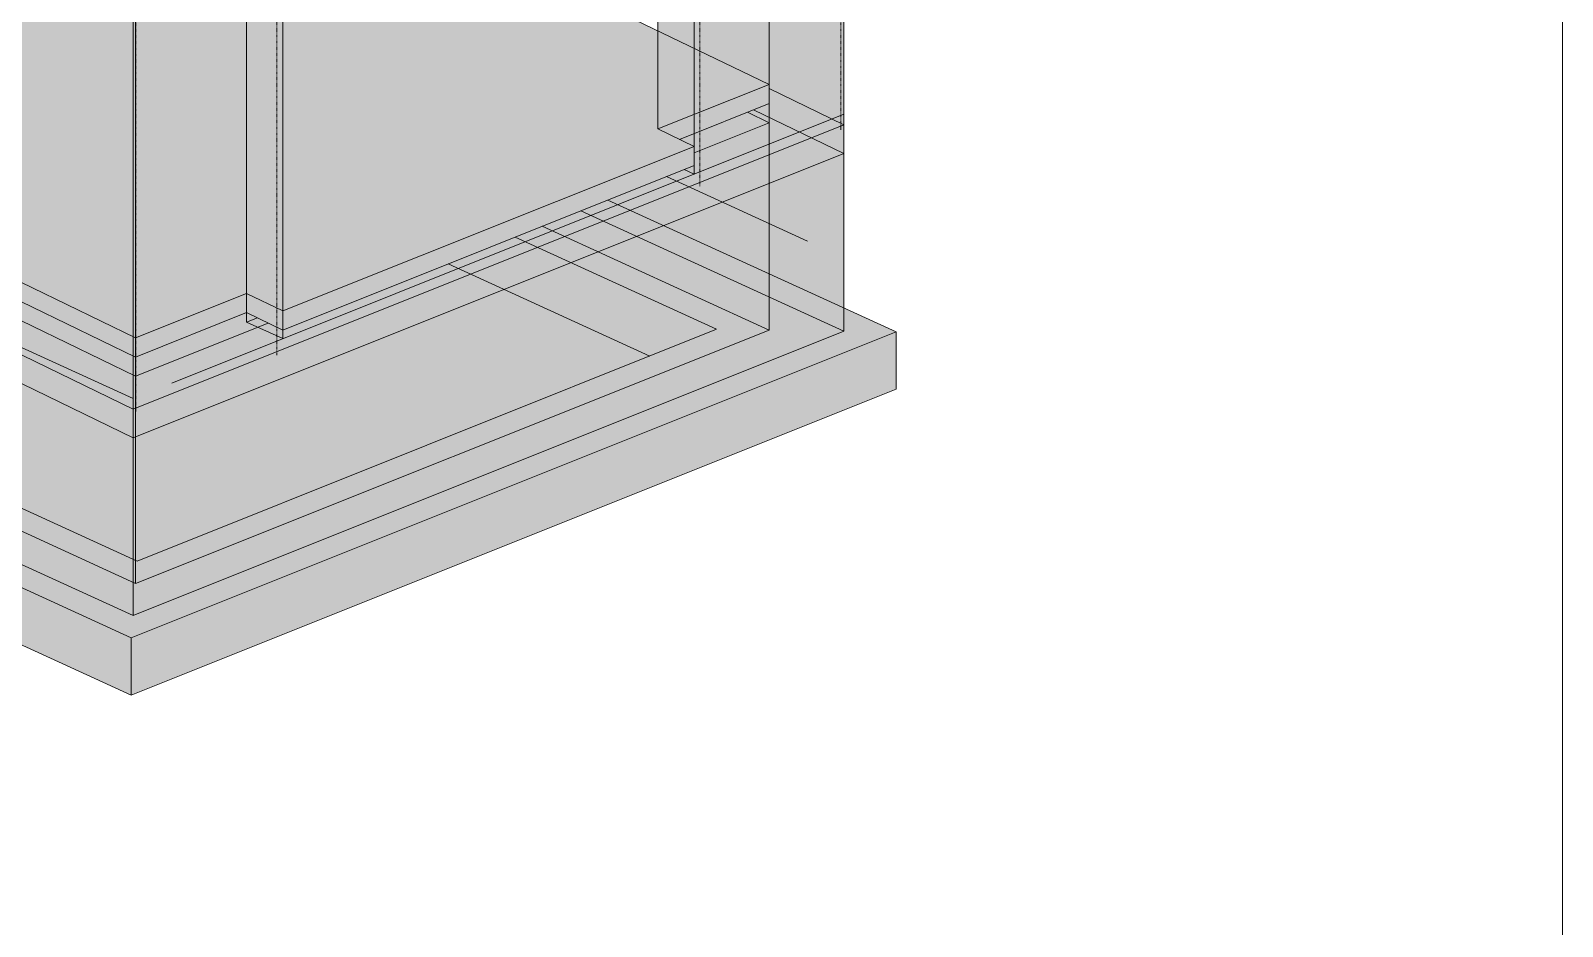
# Model space of a CAD drawing. Header units: inches. Extents: x -8719 to -3484, y -2874 to 4085.
# Drawn here: x -3773.2 to -3483.6, y 3091.3 to 3260.7 of the extents above; entities that cross this region are included whole.
import ezdxf

# ---------------------------------------------------------------- set-up
doc = ezdxf.new("R2010")
doc.units = ezdxf.units.IN
doc.header["$MEASUREMENT"] = 0
doc.linetypes.add('Dash 1_16_', pattern=[0.125, 0.0625, -0.0625])
for name, color, linetype, lineweight in [('A-DETL-1', 90, 'Dash 1_16_', 9), ('A-FLOR', 192, 'Continuous', 13), ('C-BLDG-PADS', 91, 'Continuous', 9), ('G-ANNO-SYMB', 111, 'Continuous', 9), ('S-FNDN', 32, 'Continuous', 13)]:
    doc.layers.add(name, color=color, linetype=linetype, lineweight=lineweight)
for name, color, linetype, lineweight, transparency in [('A-WALL-PATT-1', 235, 'Continuous', 13, 0.4), ('A-WALL-PATT-3', 25, 'Continuous', 13, 0.4), ('C-BLDG-PADS-1', 91, 'Continuous', 9, 0.4), ('S-FNDN-2', 25, 'Continuous', 13, 0.4)]:
    doc.layers.add(name, color=color, linetype=linetype, lineweight=lineweight, transparency=transparency)

msp = doc.modelspace()

# ---------------------------------------------------------------- hatches: boundary and pattern name
at = {"layer": 'A-WALL-PATT-1'}
h = msp.add_hatch(color=256, dxfattribs=at)
h.paths.add_polyline_path([(-3633.58, 3214.76), (-3633.58, 3231.85), (-3653.52, 3223.87), (-3643.48, 3219.28)], flags=0)
h.paths.add_polyline_path([(-3633.58, 3250.55), (-3633.58, 3326.49), (-3654.58, 3318.09), (-3654.58, 3260.73), (-3643.48, 3255.35)], flags=0)
h = msp.add_hatch(color=256, dxfattribs=at)
h.paths.add_polyline_path([(-3746.52, 3163.02), (-3656.13, 3199.19), (-3683.69, 3211.8), (-3746.52, 3186.66), (-3746.52, 3183.74)], flags=0)
h.paths.add_polyline_path([(-3619.45, 3208.3), (-3619.45, 3237.51), (-3626.28, 3234.77), (-3626.28, 3211.42), (-3625.95, 3211.27)], flags=0)
h.paths.add_polyline_path([(-3619.45, 3242.93), (-3619.45, 3244.93), (-3621.71, 3244.03)], flags=0)
for points in [[(-3647.75, 3237.65), (-3633.58, 3243.32), (-3633.58, 3244.93), (-3638.59, 3244.93), (-3650.49, 3240.17), (-3647.75, 3238.84), (-3647.75, 3238.54)], [(-3659.84, 3226.77), (-3633.58, 3237.28), (-3633.58, 3243.32), (-3647.75, 3237.65), (-3647.75, 3235.22), (-3664.06, 3228.7), (-3662.18, 3227.84)], [(-3625.95, 3234.91), (-3619.45, 3237.51), (-3619.45, 3242.93), (-3625.95, 3240.33)], [(-3653.52, 3223.87), (-3642.62, 3228.23), (-3646.37, 3232.16), (-3652.57, 3229.68), (-3657.47, 3225.68), (-3654.58, 3224.36)], [(-3672.26, 3221.8), (-3659.84, 3226.77), (-3664.06, 3228.7), (-3676.47, 3223.73), (-3674.59, 3222.87)], [(-3665.93, 3218.91), (-3665.63, 3219.03), (-3657.47, 3225.68), (-3659.84, 3226.77), (-3672.26, 3221.8)], [(-3633.58, 3204.12), (-3633.58, 3214.76), (-3653.52, 3223.87), (-3665.93, 3218.91), (-3633.89, 3204.26)], [(-3665.63, 3219.03), (-3653.52, 3223.87), (-3657.47, 3225.68)], [(-3746.52, 3153.07), (-3619.45, 3203.91), (-3619.45, 3208.3), (-3626.28, 3211.42), (-3626.28, 3207.04), (-3633.58, 3204.12), (-3665.93, 3218.91), (-3683.69, 3211.8), (-3656.13, 3199.19), (-3746.52, 3163.02), (-3746.52, 3162.39)]]:
    msp.add_hatch(color=256, dxfattribs=at).paths.add_polyline_path(points, flags=0)
h = msp.add_hatch(color=256, dxfattribs=at)
h.paths.add_polyline_path([(-3657.47, 3225.68), (-3652.57, 3229.68), (-3659.84, 3226.77)], flags=0)
h.paths.add_polyline_path([(-3642.62, 3228.23), (-3633.58, 3231.85), (-3633.58, 3237.28), (-3646.37, 3232.16), (-3643.48, 3229.13)], flags=0)
at = {"layer": 'A-WALL-PATT-3'}
for points in [[(-3621.71, 3244.03), (-3619.45, 3244.93), (-3619.45, 3326.29), (-3626.28, 3323.55), (-3626.28, 3246.24), (-3623.58, 3244.93)], [(-3746.52, 3201.75), (-3732.35, 3207.41), (-3725.52, 3204.12), (-3725.52, 3283.84), (-3746.52, 3275.44), (-3746.52, 3201.75)], [(-3647.75, 3241.27), (-3633.58, 3246.94), (-3633.58, 3250.55), (-3647.75, 3257.42), (-3647.75, 3241.27)], [(-3753.35, 3160.57), (-3753.35, 3183.93), (-3753.82, 3183.74), (-3753.82, 3160.79)]]:
    msp.add_hatch(color=256, dxfattribs=at).paths.add_polyline_path(points, flags=0)
h = msp.add_hatch(color=256, dxfattribs=at)
h.paths.add_polyline_path([(-3753.82, 3199.24), (-3753.82, 3272.52), (-3767.94, 3278.97), (-3788.23, 3270.85), (-3789.99, 3272.92), (-3800.1, 3277.54), (-3800.1, 3221.68), (-3754.15, 3199.4)], flags=0)
h.paths.add_polyline_path([(-3808.63, 3225.81), (-3808.63, 3280.87), (-3807.97, 3281.13), (-3838.36, 3295.03), (-3838.36, 3240.23)], flags=0)
h.paths.add_polyline_path([(-3846.88, 3244.36), (-3846.88, 3298.36), (-3846.22, 3298.63), (-3868.59, 3308.85), (-3868.59, 3263.12), (-3861.29, 3259.78), (-3861.29, 3251.34)], flags=0)
h = msp.add_hatch(color=256, dxfattribs=at)
h.paths.add_polyline_path([(-3753.82, 3150.14), (-3746.52, 3153.07), (-3753.35, 3156.19), (-3753.35, 3160.57), (-3753.82, 3160.79), (-3753.82, 3153.41)], flags=0)
h.paths.add_polyline_path([(-3753.35, 3199.01), (-3753.35, 3199.01), (-3753.35, 3272.7), (-3753.82, 3272.52), (-3753.82, 3199.24), (-3753.35, 3199.01)], flags=0)
h = msp.add_hatch(color=256, dxfattribs=at)
h.paths.add_polyline_path([(-3753.82, 3160.79), (-3753.82, 3183.74), (-3800.1, 3206.18), (-3800.1, 3181.95), (-3754.15, 3160.94)], flags=0)
h.paths.add_polyline_path([(-3808.63, 3185.85), (-3808.63, 3210.31), (-3838.36, 3224.73), (-3838.36, 3199.45), (-3810.78, 3186.83)], flags=0)
h.paths.add_polyline_path([(-3846.88, 3203.34), (-3846.88, 3228.86), (-3861.29, 3235.84), (-3861.29, 3220.78), (-3856.17, 3218.44), (-3856.17, 3207.59), (-3848.3, 3203.99)], flags=0)
h = msp.add_hatch(color=256, dxfattribs=at)
h.paths.add_polyline_path([(-3753.82, 3150.14), (-3753.82, 3160.79), (-3800.1, 3181.95), (-3800.1, 3179.68), (-3801.36, 3179.17), (-3800.56, 3178.76), (-3800.56, 3174.24), (-3799.1, 3173.49), (-3799.1, 3170.85), (-3754.15, 3150.3)], flags=0)
h.paths.add_polyline_path([(-3808.63, 3182.89), (-3808.63, 3185.85), (-3838.36, 3199.45), (-3838.36, 3199.28), (-3839.62, 3198.77), (-3810.28, 3183.74)], flags=0)
h.paths.add_polyline_path([(-3846.88, 3202.49), (-3846.88, 3203.34), (-3856.17, 3207.59), (-3856.17, 3218.44), (-3861.29, 3220.78), (-3861.29, 3216.39), (-3868.43, 3213.53), (-3847.8, 3202.96)], flags=0)
at = {"layer": 'C-BLDG-PADS-1'}
h = msp.add_hatch(color=256, dxfattribs=at)
h.paths.add_polyline_path([(-3690.02, 3214.69), (-3672.26, 3221.8), (-3676.47, 3223.73), (-3694.24, 3216.62), (-3692.36, 3215.76)], flags=0)
h.paths.add_polyline_path([(-3889.42, 3254.91), (-3885.14, 3256.62), (-3885.14, 3259.29), (-3907.74, 3270.25), (-3907.74, 3263.79), (-3893.45, 3256.86)], flags=0)
h = msp.add_hatch(color=256, dxfattribs=at)
h.paths.add_polyline_path([(-3753.35, 3195.4), (-3753.35, 3199.01), (-3800.1, 3221.68), (-3800.1, 3218.06), (-3753.82, 3195.62)], flags=0)
h.paths.add_polyline_path([(-3746.52, 3198.13), (-3730.23, 3204.64), (-3732.35, 3205.61), (-3730.32, 3206.43), (-3732.35, 3207.41), (-3746.52, 3201.75), (-3746.52, 3199.01)], flags=0)
h.paths.add_polyline_path([(-3808.63, 3222.2), (-3808.63, 3225.81), (-3838.36, 3240.23), (-3838.36, 3236.61), (-3822.8, 3229.07)], flags=0)
h.paths.add_polyline_path([(-3846.88, 3240.74), (-3846.88, 3244.36), (-3861.29, 3251.34), (-3861.29, 3247.73), (-3849.79, 3242.15)], flags=0)
h.paths.add_polyline_path([(-3868.59, 3251.27), (-3868.59, 3254.88), (-3876.62, 3258.78), (-3876.62, 3255.16), (-3873.14, 3253.47)], flags=0)
h = msp.add_hatch(color=256, dxfattribs=at)
h.paths.add_polyline_path([(-3753.82, 3189.16), (-3753.35, 3189.35), (-3753.35, 3195.4), (-3800.1, 3218.06), (-3800.1, 3211.6), (-3754.15, 3189.32)], flags=0)
h.paths.add_polyline_path([(-3746.52, 3192.08), (-3690.02, 3214.69), (-3694.24, 3216.62), (-3725.52, 3204.1), (-3725.52, 3202.49), (-3730.23, 3204.64), (-3746.52, 3198.13), (-3746.52, 3194.09)], flags=0)
h.paths.add_polyline_path([(-3808.63, 3215.73), (-3808.63, 3222.2), (-3838.36, 3236.61), (-3838.36, 3230.15), (-3826.47, 3224.39)], flags=0)
h.paths.add_polyline_path([(-3846.88, 3234.28), (-3846.88, 3240.74), (-3861.29, 3247.73), (-3861.29, 3241.27), (-3856.17, 3238.79)], flags=0)
h.paths.add_polyline_path([(-3626.28, 3240.2), (-3619.45, 3242.93), (-3626.28, 3246.24), (-3626.28, 3242.15)], flags=0)
h.paths.add_polyline_path([(-3868.59, 3244.81), (-3868.59, 3251.27), (-3876.62, 3255.16), (-3876.62, 3248.7), (-3873.7, 3247.28)], flags=0)
h.paths.add_polyline_path([(-3885.14, 3252.83), (-3885.14, 3256.62), (-3889.42, 3254.91), (-3886.46, 3253.47)], flags=0)
h = msp.add_hatch(color=256, dxfattribs=at)
h.paths.add_polyline_path([(-3753.82, 3183.74), (-3753.82, 3189.16), (-3800.1, 3211.6), (-3800.1, 3206.18), (-3754.15, 3183.9)], flags=0)
h.paths.add_polyline_path([(-3808.63, 3210.31), (-3808.63, 3215.73), (-3838.36, 3230.15), (-3838.36, 3224.73), (-3810.11, 3211.03)], flags=0)
h.paths.add_polyline_path([(-3846.88, 3228.86), (-3846.88, 3234.28), (-3861.29, 3241.27), (-3861.29, 3235.84), (-3847.31, 3229.07)], flags=0)
h.paths.add_polyline_path([(-3868.59, 3239.38), (-3868.59, 3244.81), (-3876.62, 3248.7), (-3876.62, 3243.27), (-3873.7, 3241.86)], flags=0)
h.paths.add_polyline_path([(-3885.14, 3247.41), (-3885.14, 3252.83), (-3889.42, 3254.91), (-3895.55, 3252.45), (-3885.18, 3247.43)], flags=0)
h = msp.add_hatch(color=256, dxfattribs=at)
h.paths.add_polyline_path([(-3753.35, 3195.4), (-3746.52, 3198.13), (-3746.52, 3201.75), (-3753.35, 3199.01)], flags=0)
h.paths.add_polyline_path([(-3730.23, 3204.64), (-3728.27, 3205.43), (-3730.32, 3206.43), (-3732.35, 3205.61)], flags=0)
h.paths.add_polyline_path([(-3861.29, 3247.73), (-3861.29, 3251.34), (-3868.59, 3254.88), (-3868.59, 3251.27)], flags=0)
h = msp.add_hatch(color=256, dxfattribs=at)
h.paths.add_polyline_path([(-3750.39, 3194.09), (-3746.52, 3194.09), (-3746.52, 3198.13), (-3753.35, 3195.4), (-3750.29, 3195.4)], flags=0)
h.paths.add_polyline_path([(-3725.52, 3202.49), (-3725.55, 3204.12), (-3728.27, 3205.43), (-3730.23, 3204.64), (-3728.33, 3203.77)], flags=0)
h.paths.add_polyline_path([(-3866.19, 3243.64), (-3861.29, 3243.64), (-3861.29, 3247.73), (-3868.59, 3251.27), (-3868.59, 3244.81)], flags=0)
h.paths.add_polyline_path([(-3626.28, 3244.93), (-3626.28, 3246.24), (-3633.58, 3249.78), (-3633.58, 3244.93)], flags=0)
for points in [[(-3633.58, 3244.93), (-3633.58, 3246.94), (-3638.59, 3244.93)], [(-3683.69, 3211.8), (-3665.93, 3218.91), (-3672.26, 3221.8), (-3690.02, 3214.69)]]:
    msp.add_hatch(color=256, dxfattribs=at).paths.add_polyline_path(points, flags=0)
h = msp.add_hatch(color=256, dxfattribs=at)
h.paths.add_polyline_path([(-3753.82, 3183.74), (-3753.35, 3183.93), (-3753.35, 3189.35), (-3753.82, 3189.16)], flags=0)
h.paths.add_polyline_path([(-3746.52, 3186.66), (-3683.69, 3211.8), (-3690.02, 3214.69), (-3746.52, 3192.08), (-3746.52, 3189.16)], flags=0)
h.paths.add_polyline_path([(-3626.28, 3234.77), (-3625.95, 3234.91), (-3625.95, 3240.33), (-3626.28, 3240.2)], flags=0)
at = {"layer": 'S-FNDN'}
h = msp.add_hatch(color=256, dxfattribs=at)
h.paths.add_polyline_path([(-3725.52, 3207.72), (-3647.75, 3238.84), (-3654.58, 3242.15), (-3654.58, 3260.73), (-3726.45, 3295.58), (-3760.64, 3281.89), (-3753.35, 3278.56), (-3732.35, 3286.96), (-3725.52, 3283.84), (-3725.52, 3208.35)], flags=0)
h.paths.add_polyline_path([(-3868.59, 3263.12), (-3868.59, 3307.6), (-3876.62, 3311.27), (-3876.62, 3266.79)], flags=0)
h.paths.add_polyline_path([(-3885.14, 3270.69), (-3885.14, 3315.17), (-3914.87, 3328.77), (-3914.87, 3284.28), (-3911.67, 3282.82)], flags=0)
h.paths.add_polyline_path([(-3923.4, 3288.18), (-3923.4, 3332.66), (-3953.13, 3346.26), (-3953.13, 3301.78), (-3933.63, 3292.86)], flags=0)
h.paths.add_polyline_path([(-3961.65, 3305.67), (-3961.65, 3350.16), (-3976.09, 3356.76), (-3995.49, 3349), (-3995.49, 3321.14), (-3963.88, 3306.69)], flags=0)
h.paths.add_polyline_path([(-4004.59, 3325.31), (-4004.59, 3345.35), (-4007.85, 3344.05), (-4007.85, 3326.8)], flags=0)
h.paths.add_polyline_path([(-4012.71, 3329.02), (-4012.71, 3342.11), (-4019.22, 3339.5), (-4022.23, 3335.54), (-4022.23, 3333.37), (-4014.13, 3329.67)], flags=0)
h.paths.add_polyline_path([(-4027.08, 3335.59), (-4027.08, 3336.35), (-4027.97, 3336)], flags=0)
h.paths.add_polyline_path([(-4022.23, 3338.09), (-4022.01, 3338.39), (-4022.23, 3338.3)], flags=0)
for points in [[(-3725.52, 3204.1), (-3647.75, 3235.22), (-3647.75, 3238.84), (-3725.52, 3207.72), (-3725.52, 3204.12)], [(-3754.15, 3145.91), (-3609.55, 3203.77), (-3619.45, 3208.3), (-3619.45, 3203.91), (-3753.82, 3150.14), (-3765.43, 3155.46), (-3770.54, 3153.41), (-3755.07, 3146.33)], [(-3754.15, 3135.07), (-3609.55, 3192.93), (-3609.55, 3203.77), (-3754.15, 3145.91)], [(-3770.54, 3153.41), (-3765.43, 3155.46), (-3799.1, 3170.85), (-3799.1, 3166.46), (-3781.07, 3158.22)], [(-3770.54, 3142.56), (-3770.54, 3153.41), (-3799.1, 3166.46), (-3799.1, 3156.02), (-3793.25, 3153.35), (-3793.25, 3152.95), (-3777.87, 3145.91)], [(-3754.15, 3135.07), (-3754.15, 3145.91), (-3770.54, 3153.41), (-3770.54, 3142.56)]]:
    msp.add_hatch(color=256, dxfattribs=at).paths.add_polyline_path(points, flags=0)
at = {"layer": 'S-FNDN-2'}
h = msp.add_hatch(color=256, dxfattribs=at)
h.paths.add_polyline_path([(-3626.28, 3211.42), (-3626.28, 3234.77), (-3633.58, 3231.85), (-3633.58, 3214.76), (-3626.85, 3211.68)], flags=0)
h.paths.add_polyline_path([(-3626.28, 3246.24), (-3626.28, 3329.41), (-3633.58, 3326.49), (-3633.58, 3249.78), (-3627.71, 3246.94)], flags=0)
h = msp.add_hatch(color=256, dxfattribs=at)
h.paths.add_polyline_path([(-3746.52, 3153.07), (-3746.52, 3163.02), (-3753.02, 3160.42), (-3753.35, 3160.57), (-3753.35, 3156.19)], flags=0)
h.paths.add_polyline_path([(-3753.35, 3199.01), (-3746.52, 3201.75), (-3746.52, 3275.44), (-3753.35, 3278.56), (-3753.35, 3199.01)], flags=0)
for points in [[(-3650.49, 3240.17), (-3647.75, 3241.27), (-3647.75, 3257.42), (-3654.58, 3260.73), (-3654.58, 3242.15), (-3650.49, 3240.17)], [(-3633.58, 3231.85), (-3626.28, 3234.77), (-3626.28, 3244.93), (-3633.58, 3244.93), (-3633.58, 3233.61)], [(-3633.58, 3204.12), (-3626.28, 3207.04), (-3626.28, 3211.42), (-3633.58, 3214.76), (-3633.58, 3204.26)], [(-3753.35, 3183.93), (-3746.52, 3186.66), (-3746.52, 3194.09), (-3750.39, 3194.09), (-3750.29, 3195.4), (-3753.35, 3195.4), (-3753.35, 3189.16)], [(-3753.02, 3160.42), (-3746.52, 3163.02), (-3746.52, 3186.66), (-3753.35, 3183.93), (-3753.35, 3160.57)]]:
    msp.add_hatch(color=256, dxfattribs=at).paths.add_polyline_path(points, flags=0)

# ---------------------------------------------------------------- linework, layer by layer
at = {"layer": 'A-DETL-1'}
for p, q in [((-3620, 3326.07), (-3620, 3242)), ((-3646.65, 3315.4), (-3646.65, 3231.34)), ((-3726.62, 3283.4), (-3726.62, 3199.34)), ((-3753.27, 3272.74), (-3753.27, 3188.67))]:
    msp.add_line(p, q, dxfattribs=at)
at = {"layer": 'A-FLOR'}
for p, q in [((-3650.49, 3240.17), (-3633.58, 3246.94)), ((-3637.67, 3245.3), (-3633.58, 3243.32)), ((-3633.58, 3243.32), (-3647.75, 3237.65)), ((-3800.1, 3221.68), (-3753.35, 3199.01)), ((-3753.35, 3195.4), (-3800.1, 3218.06)), ((-3753.35, 3199.01), (-3732.35, 3207.41)), ((-3728.27, 3205.43), (-3753.35, 3195.4))]:
    msp.add_line(p, q, dxfattribs=at)
at = {"layer": 'C-BLDG-PADS'}
for p, q in [((-3619.45, 3242.93), (-3633.58, 3249.78)), ((-3636.49, 3245.77), (-3619.45, 3237.51)), ((-3753.82, 3189.16), (-3619.45, 3242.93)), ((-3619.45, 3237.51), (-3753.82, 3183.74)), ((-3800.1, 3211.6), (-3753.82, 3189.16)), ((-3753.82, 3183.74), (-3800.1, 3206.18))]:
    msp.add_line(p, q, dxfattribs=at)
at = {"layer": 'G-ANNO-SYMB'}
msp.add_line((-3483.58, 2757.54), (-3483.58, 3690.29), dxfattribs=at)
at = {"layer": 'S-FNDN'}
for p, q in [((-3633.58, 3204.12), (-3633.58, 3333.91)), ((-3619.45, 3203.91), (-3619.45, 3326.29)), ((-3654.58, 3242.15), (-3654.58, 3318.09)), ((-3647.75, 3314.96), (-3647.75, 3233.61)), ((-3633.58, 3250.55), (-3727.77, 3296.22)), ((-3732.35, 3286.96), (-3732.35, 3205.61)), ((-3725.52, 3202.49), (-3725.52, 3283.84)), ((-3753.35, 3156.19), (-3753.35, 3278.56)), ((-3753.82, 3150.14), (-3753.82, 3272.52)), ((-3654.58, 3242.15), (-3633.58, 3250.55)), ((-3633.58, 3246.94), (-3650.49, 3240.17)), ((-3619.45, 3244.93), (-3746.52, 3194.09)), ((-3647.75, 3238.84), (-3654.58, 3242.15)), ((-3725.52, 3207.72), (-3647.75, 3238.84)), ((-3647.75, 3238.84), (-3647.75, 3235.22)), ((-3952.44, 3236.58), (-3754.15, 3145.91)), ((-3647.75, 3235.22), (-3725.52, 3204.1)), ((-3652.96, 3233.14), (-3626.28, 3220.94)), ((-3649.63, 3234.47), (-3647.75, 3233.61)), ((-3619.45, 3203.91), (-3669.17, 3226.65)), ((-3609.55, 3203.77), (-3664.06, 3228.7)), ((-3800.1, 3225.3), (-3753.35, 3202.63)), ((-3676.47, 3223.73), (-3633.58, 3204.12)), ((-3753.35, 3199.01), (-3800.1, 3221.68)), ((-3681.59, 3221.68), (-3643.48, 3204.26)), ((-3656.13, 3199.19), (-3694.24, 3216.62)), ((-3800.1, 3212.33), (-3753.82, 3191.17)), ((-3753.35, 3202.63), (-3732.35, 3211.03)), ((-3732.35, 3211.03), (-3725.52, 3207.72)), ((-3732.35, 3211.03), (-3732.35, 3207.41)), ((-3732.35, 3207.41), (-3753.35, 3199.01)), ((-3725.52, 3204.1), (-3732.35, 3207.41)), ((-3732.35, 3205.61), (-3730.32, 3206.43)), ((-3725.52, 3207.72), (-3725.52, 3204.1)), ((-3754.15, 3145.91), (-3609.55, 3203.77)), ((-3753.82, 3150.14), (-3619.45, 3203.91)), ((-3633.58, 3204.12), (-3753.35, 3156.19)), ((-3643.48, 3204.26), (-3753.02, 3160.42)), ((-3725.52, 3202.49), (-3732.35, 3205.61)), ((-3609.55, 3192.93), (-3609.55, 3203.77)), ((-3868.59, 3202.62), (-3753.82, 3150.14)), ((-3753.35, 3202.63), (-3753.35, 3199.01)), ((-3609.55, 3192.93), (-3754.15, 3135.07)), ((-3753.02, 3160.42), (-3800.1, 3181.95)), ((-3753.35, 3156.19), (-3802.56, 3178.69)), ((-3793.25, 3152.95), (-3754.15, 3135.07)), ((-3754.15, 3145.91), (-3754.15, 3135.07))]:
    msp.add_line(p, q, dxfattribs=at)

doc.saveas('drawing.dxf')
